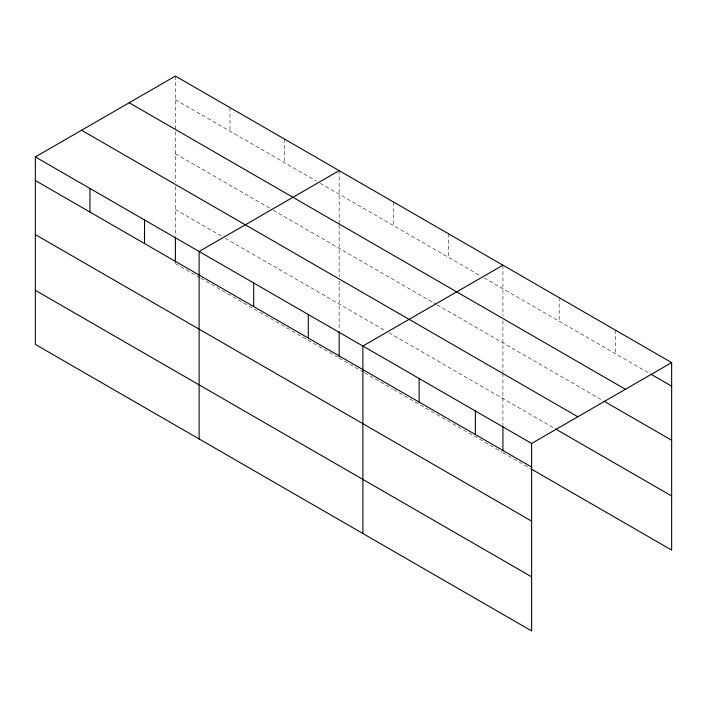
<?xml version="1.0" encoding="UTF-8"?>
<svg xmlns="http://www.w3.org/2000/svg" width="707" height="707" viewBox="0 0 707 707"><rect width="100%" height="100%" fill="white"/><g stroke="black" fill="none" stroke-linecap="round" stroke-linejoin="round"><path stroke-width="0.53" stroke-dasharray="3.54 2.65" d="M175.389 99.66L316.568 181.169M320.333 183.343L480.336 275.721M484.101 277.895L649.724 373.517M175.389 153.746L272.328 209.714M273.273 210.262L436.095 304.266M437.041 304.805L603.018 400.63M175.389 209.466L221.503 236.094M225.268 238.268L385.271 330.646M389.036 332.82L554.394 428.292M175.389 263.552L199.86 277.683M200.797 278.231L337.274 357.017M339.157 358.104L363.628 372.236M364.565 372.775L392.8 389.08M393.746 389.619L501.979 452.109M502.924 452.657L530.568 468.617M615.408 330.125L615.408 353.703M559.166 297.647L559.166 321.234M502.924 265.178L502.924 316.356M502.924 320.775L502.924 372.35M502.924 373.437L502.924 425.057M448.335 233.663L448.335 257.242M393.746 202.149L393.746 225.727M339.157 170.626L339.157 224.013M339.157 225.118L339.157 276.702M339.157 281.077L339.157 330.514M284.567 139.111L284.567 162.698M229.978 107.597L229.978 131.175M175.389 76.082L175.389 130.565M175.389 131.67L175.389 182.159M175.389 186.524L175.389 235.961"/><path stroke-width="1.06" d="M35.35 156.927L531.611 443.448L531.611 630.918L35.35 344.406L35.35 156.927L175.389 76.082L671.65 362.594L671.65 550.073L531.523 469.165M339.157 170.626L199.118 251.48L199.118 438.959M502.924 265.178L362.885 346.032L362.885 533.502M531.611 443.448L671.65 362.594M650.679 374.065L671.65 386.172M129.178 102.762L625.439 389.274M603.964 401.187L671.65 440.258M81.561 130.247L577.822 416.768M555.349 428.84L671.65 495.987M35.35 180.515L531.611 467.027M35.35 234.6L531.611 521.112M35.35 290.321L531.611 576.832M502.924 426.162L502.924 450.447M475.369 410.97L475.369 434.558M419.127 378.501L419.127 402.08M339.157 331.618L339.157 357M308.296 314.518L308.296 338.096M253.707 282.994L253.707 306.582M175.389 237.066L175.389 262.447M144.528 219.965L144.528 243.544M89.939 188.451L89.939 212.029"/></g></svg>
